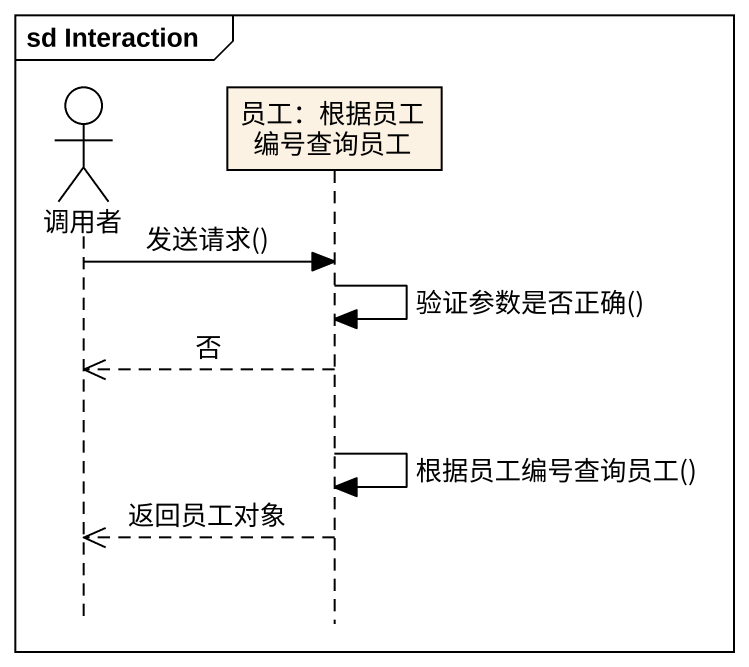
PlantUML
@startuml
mainframe sd Interaction
hide footbox
actor 调用者
participant "员工：根据员工编号查询员工" as 员工_根据员工编号查询员工

调用者 -> 员工_根据员工编号查询员工 : 发送请求()
员工_根据员工编号查询员工 -> 员工_根据员工编号查询员工 : 验证参数是否正确()
员工_根据员工编号查询员工 -->> 调用者 : 否
员工_根据员工编号查询员工 -> 员工_根据员工编号查询员工 : 根据员工编号查询员工()
员工_根据员工编号查询员工 -->> 调用者 : 返回员工对象
@enduml
